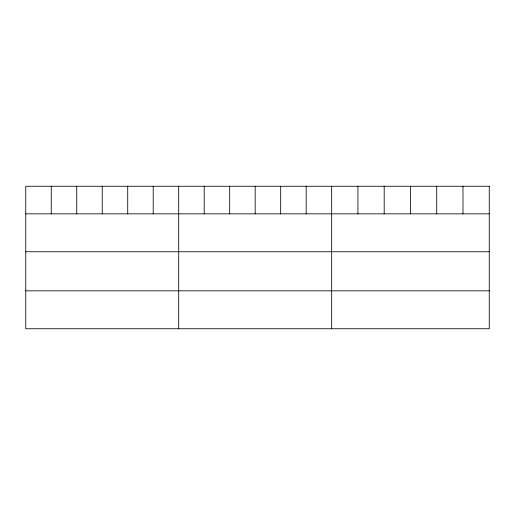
<?xml version="1.0" encoding="UTF-8"?>
<svg xmlns="http://www.w3.org/2000/svg" width="515" height="515" viewBox="0 0 515 515"><rect width="100%" height="100%" fill="white"/><g stroke="black" fill="none" stroke-linecap="round" stroke-linejoin="round"><path stroke-width="0.77" d="M25.75 213.834L489.25 213.834M25.75 251.751L489.25 251.751M25.75 290.827L489.25 290.827M462.985 186.256L462.985 213.834M436.72 186.256L436.72 213.834M410.455 186.256L410.455 213.834M384.19 186.256L384.19 213.834M357.925 186.256L357.925 213.834M331.66 186.256L331.66 328.744M306.168 186.256L306.168 213.834M280.675 186.256L280.675 213.834M255.183 186.256L255.183 213.834M229.69 186.256L229.69 213.834M204.198 186.256L204.198 213.834M178.705 186.256L178.705 328.744M153.213 186.256L153.213 213.834M127.72 186.256L127.72 213.834M102.228 186.256L102.228 213.834M76.735 186.256L76.735 213.834M51.242 186.256L51.242 213.834M489.25 186.256L25.75 186.256L25.75 328.744L489.25 328.744L489.25 186.256"/></g></svg>
